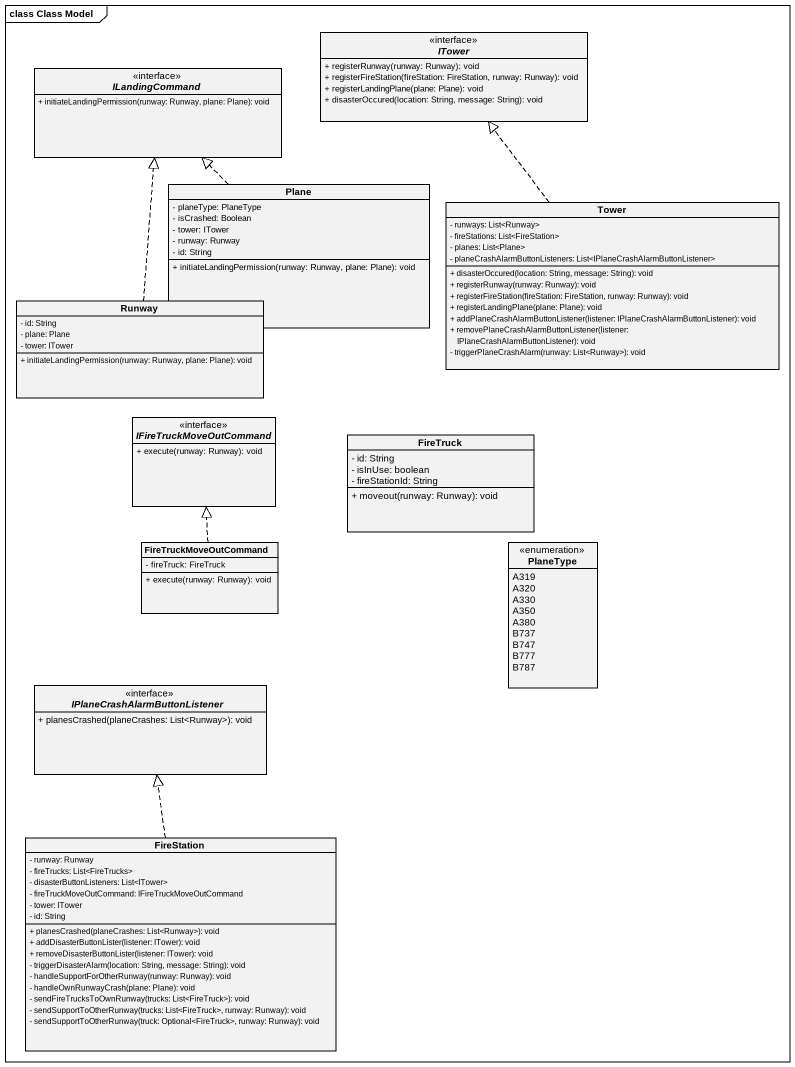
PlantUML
@startuml
mainframe class Class Model
hide circle
hide empty members
skinparam classAttributeIconSize 0
interface ITower {
  + registerRunway(runway: Runway): void
  + registerFireStation(fireStation: FireStation, runway: Runway): void
  + registerLandingPlane(plane: Plane): void
  + disasterOccured(location: String, message: String): void
}
interface ILandingCommand {
  + initiateLandingPermission(runway: Runway, plane: Plane): void
}
class Plane {
  - planeType: PlaneType
  - isCrashed: Boolean
  - tower: ITower
  - runway: Runway
  - id: String
  + initiateLandingPermission(runway: Runway, plane: Plane): void
}
class Tower {
  - runways: List<Runway>
  - fireStations: List<FireStation>
  - planes: List<Plane>
  - planeCrashAlarmButtonListeners: List<IPlaneCrashAlarmButtonListener>
  + disasterOccured(location: String, message: String): void
  + registerRunway(runway: Runway): void
  + registerFireStation(fireStation: FireStation, runway: Runway): void
  + registerLandingPlane(plane: Plane): void
  + addPlaneCrashAlarmButtonListener(listener: IPlaneCrashAlarmButtonListener): void
  + removePlaneCrashAlarmButtonListener(listener: IPlaneCrashAlarmButtonListener): void
  - triggerPlaneCrashAlarm(runway: List<Runway>): void
}
class Runway {
  - id: String
  - plane: Plane
  - tower: ITower
  + initiateLandingPermission(runway: Runway, plane: Plane): void
}
interface IFireTruckMoveOutCommand {
  + execute(runway: Runway): void
}
class FireTruck {
  - id: String
  - isInUse: boolean
  - fireStationId: String
  + moveout(runway: Runway): void
}
class FireTruckMoveOutCommand {
  - fireTruck: FireTruck
  + execute(runway: Runway): void
}
enum PlaneType {
  A319
  A320
  A330
  A350
  A380
  B737
  B747
  B777
  B787
}
interface "IPlaneCrashAlarmButtonListener" as IPlaneCrashAlarmButtonListen {
  + planesCrashed(planeCrashes: List<Runway>): void
}
class FireStation {
  - runway: Runway
  - fireTrucks: List<FireTrucks>
  - disasterButtonListeners: List<ITower>
  - fireTruckMoveOutCommand: IFireTruckMoveOutCommand
  - tower: ITower
  - id: String
  + planesCrashed(planeCrashes: List<Runway>): void
  + addDisasterButtonLister(listener: ITower): void
  + removeDisasterButtonLister(listener: ITower): void
  - triggerDisasterAlarm(location: String, message: String): void
  - handleSupportForOtherRunway(runway: Runway): void
  - handleOwnRunwayCrash(plane: Plane): void
  - sendFireTrucksToOwnRunway(trucks: List<FireTruck>): void
  - sendSupportToOtherRunway(trucks: List<FireTruck>, runway: Runway): void
  - sendSupportToOtherRunway(truck: Optional<FireTruck>, runway: Runway): void
}
Plane .up.|> ILandingCommand
Tower .up.|> ITower
Runway .up.|> ILandingCommand
FireTruckMoveOutCommand .up.|> IFireTruckMoveOutCommand
FireStation .up.|> IPlaneCrashAlarmButtonListen
@enduml
